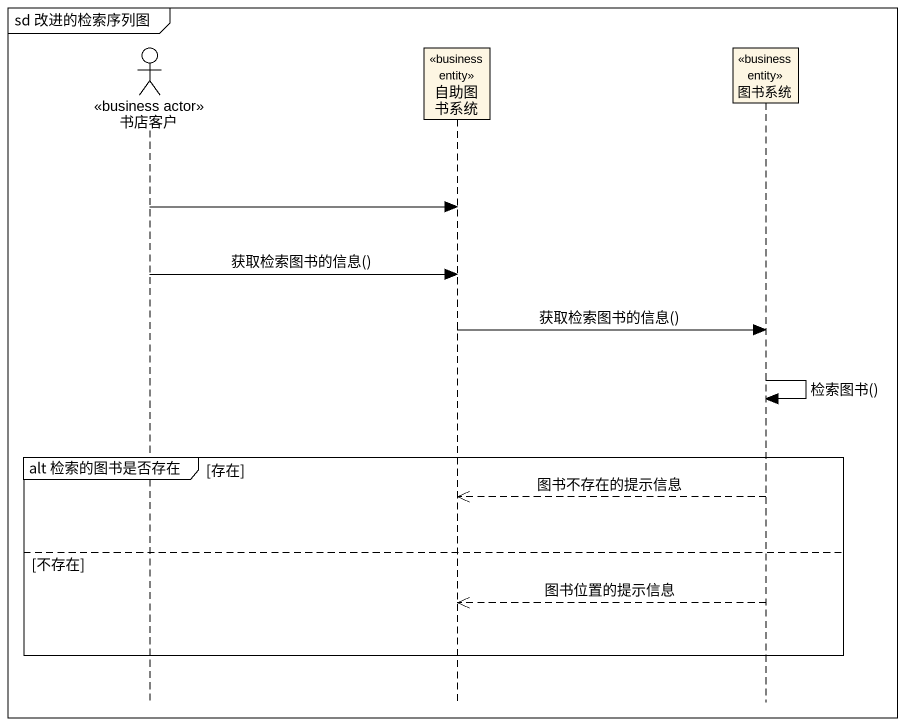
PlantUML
@startuml
mainframe sd 改进的检索序列图
hide footbox
actor 书店客户 <<business actor>>
participant 自助图书系统 <<business entity>>
participant 图书系统 <<business entity>>

书店客户 -> 自助图书系统
书店客户 -> 自助图书系统 : 获取检索图书的信息()
自助图书系统 -> 图书系统 : 获取检索图书的信息()
图书系统 -> 图书系统 : 检索图书()
group alt 检索的图书是否存在 [存在]
  图书系统 -->> 自助图书系统 : 图书不存在的提示信息
else 不存在
  图书系统 -->> 自助图书系统 : 图书位置的提示信息
end
@enduml
